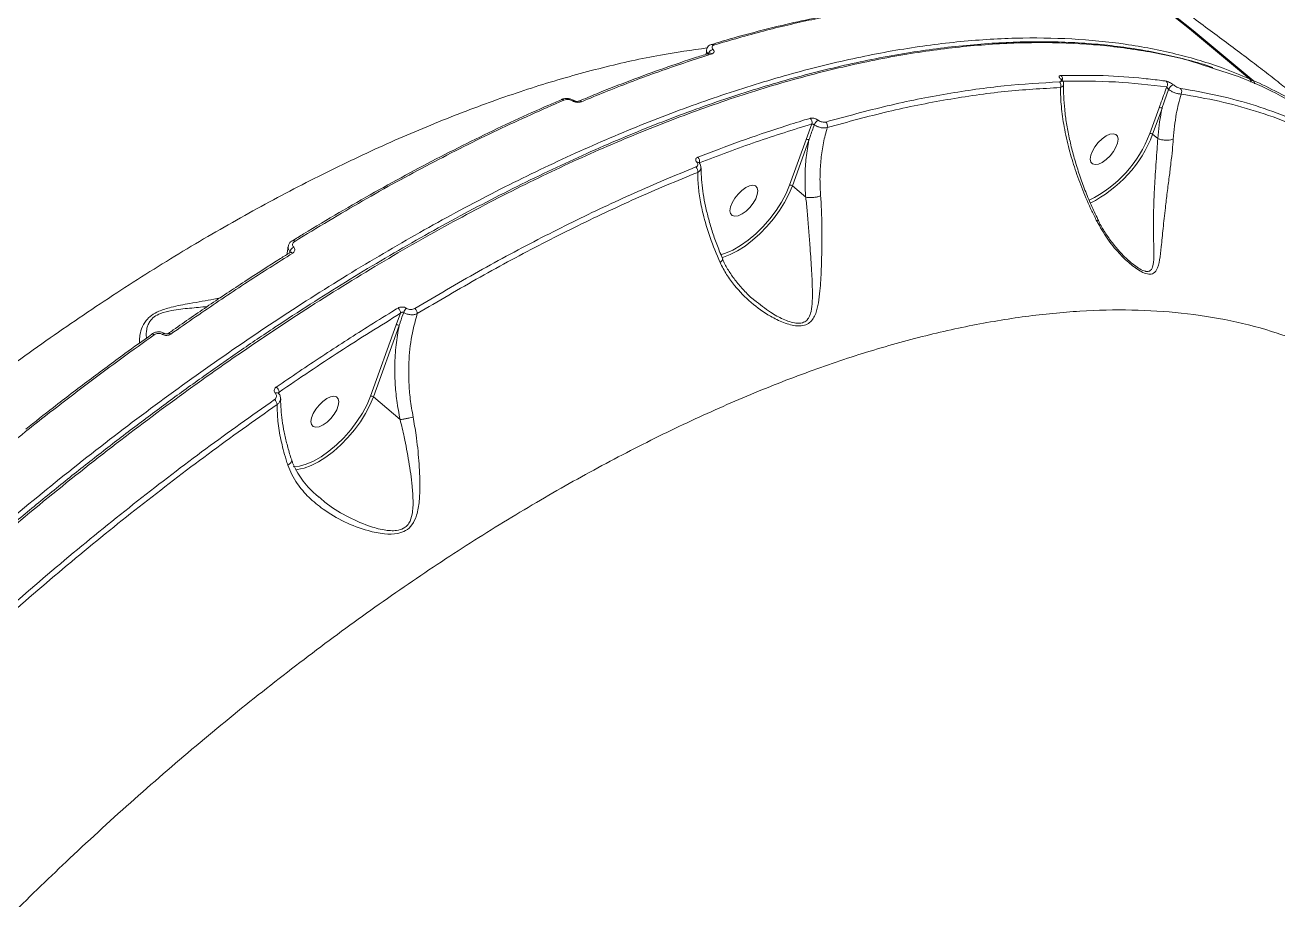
# Model space of a CAD drawing. Header units: millimetres. Extents: x -4335 to 4318, y -3792 to 3101.
# Drawn here: x 2035.4 to 2334.4, y 1114.6 to 1323.3 of the extents above; entities that cross this region are included whole.
import ezdxf

# ---------------------------------------------------------------- set-up
doc = ezdxf.new("R2010")
doc.units = ezdxf.units.MM
doc.layers.add('DIKOM_ЗОНА', color=80, linetype='Continuous')
doc.layers.add('DIKOM_ОБЪЕКТ', color=7, linetype='Continuous')

msp = doc.modelspace()

# ---------------------------------------------------------------- linework, layer by layer
at = {"layer": 'DIKOM_ЗОНА', "color": 3, "lineweight": 15}
msp.add_lwpolyline([(1629.814, 3100.338, -0.4205658), (4317.777, 469.92), (4317.777, -16.224, -0.4142136), (1317.777, -3016.224), (-2004.986, -3016.224, -0.4142136), (-3504.986, -1516.224), (-3504.986, 1600.338, -0.4142136), (-2004.986, 3100.338), (1629.814, 3100.338)], format="xyb", dxfattribs=at)
at = {"layer": 'DIKOM_ОБЪЕКТ', "color": 7, "linetype": 'Continuous', "lineweight": 15}
for p, q in [((2198.743, 1316.589), (2198.727, 1316.583)), ((2199.209, 1318.69), (2199.16, 1318.672)), ((2327.587, 1310.487), (2327.643, 1310.452)), ((2306.047, 1303.574), (2303.816, 1297.395)), ((2304.494, 1297.228), (2306.725, 1303.407)), ((2223.125, 1299.689), (2221.78, 1296.024)), ((2221.78, 1296.024), (2217.831, 1285.087)), ((2218.509, 1284.92), (2222.458, 1295.857)), ((2305.694, 1296.21), (2304.494, 1297.228)), ((2305.694, 1296.21), (2305.697, 1296.208)), ((2221.683, 1282.228), (2218.509, 1284.92)), ((2099.131, 1271.853), (2099.094, 1271.826)), ((2098.586, 1269.206), (2098.569, 1268.98)), ((2299.152, 1266.774), (2299.007, 1266.892)), ((2124.978, 1254.524), (2123.977, 1251.791)), ((2123.977, 1251.791), (2117.824, 1234.752)), ((2118.502, 1234.585), (2124.655, 1251.624)), ((2065.606, 1249.585), (2065.577, 1249.559)), ((2095.839, 1235.456), (2095.825, 1235.47)), ((2095.964, 1235.275), (2095.993, 1235.723)), ((2124.864, 1229.189), (2118.502, 1234.585))]:
    msp.add_line(p, q, dxfattribs=at)
at = {"layer": 'DIKOM_ОБЪЕКТ', "color": 7, "linetype": 'Continuous', "lineweight": 15, "flags": 128}
for points in [[(2097.099, 1454.179), (2109.8, 1448.531), (2126.494, 1440.755), (2143.033, 1432.648), (2159.411, 1424.211), (2175.623, 1415.448), (2191.665, 1406.361), (2207.532, 1396.953), (2223.218, 1387.227), (2238.72, 1377.185), (2254.031, 1366.831), (2269.149, 1356.167), (2284.068, 1345.198), (2298.783, 1333.926), (2313.291, 1322.354), (2327.587, 1310.487)], [(2328.475, 1310.095), (2314.18, 1321.962), (2299.672, 1333.533), (2284.957, 1344.805), (2270.038, 1355.775), (2254.92, 1366.438), (2239.608, 1376.792), (2224.107, 1386.834), (2208.421, 1396.561), (2192.554, 1405.969), (2176.512, 1415.056), (2160.3, 1423.819), (2143.922, 1432.255), (2127.383, 1440.363), (2110.689, 1448.138), (2101.754, 1452.135)], [(2163.358, 1305.534), (2163.329, 1305.52), (2163.308, 1305.508)], [(2296.105, 1296.751), (2295.705, 1297.206), (2295.078, 1297.375), (2294.278, 1297.245), (2293.367, 1296.826), (2292.42, 1296.153), (2291.514, 1295.279), (2290.721, 1294.276), (2290.108, 1293.225), (2289.721, 1292.211), (2289.595, 1291.316), (2289.737, 1290.613), (2290.138, 1290.159), (2290.764, 1289.989), (2291.565, 1290.12), (2292.476, 1290.538), (2293.423, 1291.212), (2294.329, 1292.085), (2295.121, 1293.088), (2295.735, 1294.139), (2296.121, 1295.153), (2296.248, 1296.048), (2296.105, 1296.751)], [(2217.831, 1285.087), (2216.989, 1283.098), (2215.906, 1281.067), (2214.608, 1279.044), (2213.126, 1277.076), (2211.495, 1275.212), (2209.756, 1273.496), (2207.948, 1271.968), (2206.116, 1270.666), (2204.304, 1269.621), (2202.556, 1268.857), (2201.358, 1268.492)], [(2201.693, 1267.848), (2202.025, 1267.941), (2203.693, 1268.557), (2205.438, 1269.443), (2207.223, 1270.58), (2209.009, 1271.944), (2210.757, 1273.504), (2212.431, 1275.228), (2213.993, 1277.078), (2215.41, 1279.014), (2216.653, 1280.995), (2217.693, 1282.978), (2218.509, 1284.92)], [(2210.121, 1284.443), (2209.72, 1284.898), (2209.094, 1285.067), (2208.293, 1284.937), (2207.382, 1284.518), (2206.435, 1283.845), (2205.529, 1282.971), (2204.737, 1281.968), (2204.123, 1280.917), (2203.737, 1279.903), (2203.61, 1279.008), (2203.753, 1278.305), (2204.153, 1277.85), (2204.78, 1277.681), (2205.58, 1277.811), (2206.491, 1278.23), (2207.438, 1278.903), (2208.344, 1279.777), (2209.137, 1280.78), (2209.75, 1281.831), (2210.137, 1282.845), (2210.263, 1283.74), (2210.121, 1284.443)], [(2099.246, 1268.887), (2099.114, 1268.984), (2098.984, 1269.051), (2098.863, 1269.085), (2098.753, 1269.086), (2098.66, 1269.054), (2098.644, 1269.044)], [(2066.171, 1249.405), (2066.045, 1249.499), (2065.924, 1249.568), (2065.812, 1249.608), (2065.713, 1249.619), (2065.631, 1249.599), (2065.606, 1249.585)], [(2068.15, 1249.486), (2068.251, 1249.573), (2068.35, 1249.643), (2068.445, 1249.691), (2068.532, 1249.718), (2068.609, 1249.722), (2068.675, 1249.704), (2068.693, 1249.694)], [(2070.163, 1249.566), (2070.033, 1249.664), (2069.907, 1249.733), (2069.792, 1249.772), (2069.691, 1249.779), (2069.608, 1249.754), (2069.589, 1249.741)], [(2117.824, 1234.752), (2116.979, 1232.756), (2115.891, 1230.717), (2114.586, 1228.687), (2113.096, 1226.713), (2111.457, 1224.844), (2109.709, 1223.125), (2107.894, 1221.596), (2106.055, 1220.296), (2104.238, 1219.256), (2102.486, 1218.5), (2100.841, 1218.047), (2099.366, 1217.908)], [(2101.128, 1217.383), (2101.954, 1217.587), (2103.625, 1218.195), (2105.374, 1219.076), (2107.164, 1220.209), (2108.957, 1221.572), (2110.713, 1223.134), (2112.394, 1224.861), (2113.964, 1226.715), (2115.389, 1228.658), (2116.638, 1230.646), (2117.683, 1232.636), (2118.502, 1234.585)], [(2110.114, 1234.109), (2109.713, 1234.563), (2109.087, 1234.732), (2108.286, 1234.602), (2107.375, 1234.184), (2106.429, 1233.51), (2105.522, 1232.637), (2104.73, 1231.634), (2104.116, 1230.583), (2103.73, 1229.568), (2103.603, 1228.674), (2103.746, 1227.97), (2104.147, 1227.516), (2104.773, 1227.347), (2105.574, 1227.477), (2106.485, 1227.896), (2107.431, 1228.569), (2108.338, 1229.442), (2109.13, 1230.445), (2109.744, 1231.496), (2110.13, 1232.51), (2110.257, 1233.405), (2110.114, 1234.109)], [(2099.88, 1217.22), (2100.399, 1217.265), (2101.128, 1217.383)]]:
    msp.add_lwpolyline(points, dxfattribs=at)
at = {"layer": 'DIKOM_ОБЪЕКТ', "color": 7, "linetype": 'Continuous', "lineweight": 15}
for centre, radius, start, end in [((2199.82, 1316.103), 1.398, 100.20168, 172.41887), ((2198.912, 1315.985), 0.627, 45.9965, 105.63328), ((2199.367, 1318.078), 0.632, 46.35128, 104.44726), ((2282.399, 1310.09), 0.401, 45.84113, 85.55714), ((2281.837, 1310.448), 1.131, 340.83305, 46.60301), ((2306.947, 1309.131), 1.094, 326.63222, 45.55552), ((2326.961, 1309.795), 0.933, 353.37241, 47.88559), ((2326.997, 1309.689), 1, 357.11321, 49.74349), ((2328.336, 1309.487), 0.624, 77.072, 127.81373), ((2327.86, 1309.407), 0.923, 352.98029, 48.14677), ((2281.451, 1308.899), 1.152, 333.41095, 46.11377), ((2310.27, 1307.123), 2.123, 114.25169, 157.76171), ((2310.35, 1307.408), 1.087, 328.50633, 45.49463), ((2163.542, 1304.968), 0.595, 44.35318, 108.03375), ((2166.256, 1304.972), 0.315, 69.84241, 133.13358), ((2167.761, 1304.6), 0.587, 43.96542, 110.97696), ((2221.914, 1300.104), 1.28, 341.12217, 47.7793), ((2306.221, 1302.82), 0.774, 49.32776, 102.97929), ((2225.88, 1298.674), 2.308, 123.04757, 158.97506), ((2225.606, 1299.211), 1.283, 342.96682, 47.51807), ((2221.954, 1295.271), 0.773, 49.29688, 102.98649), ((2276.272, 1307.911), 29.483, 296.31765, 339.10353), ((2275.963, 1308.186), 30.562, 296.38145, 338.98842), ((2303.989, 1296.642), 0.773, 49.298, 102.99006), ((2194.569, 1288.411), 1.371, 348.50996, 48.30306), ((2195.851, 1290.126), 0.491, 49.7006, 109.16008), ((2195.008, 1290.747), 1.351, 345.91401, 48.52757), ((2218.005, 1284.333), 0.774, 49.32776, 102.97929), ((2099.308, 1271.351), 0.532, 39.45946, 109.5007), ((2100.035, 1268.917), 1.478, 111.96914, 168.74337), ((2123.345, 1254.525), 1.633, 359.93346, 50.18362), ((2127.926, 1253.973), 2.322, 130.98552, 160.88481), ((2127.307, 1254.402), 1.656, 1.57617, 49.7412), ((2124.151, 1251.037), 0.774, 49.32816, 102.95521), ((2095.487, 1234.93), 0.638, 57.90288, 127.36372), ((2094.177, 1235.522), 1.827, 6.29317, 50.63443), ((2093.65, 1232.468), 1.899, 8.81481, 50.22056), ((2117.998, 1233.998), 0.774, 49.32776, 102.97929)]:
    msp.add_arc(centre, radius, start, end, dxfattribs=at)
for points, knots in [([(2289.094, 1343.46), (2290.675, 1342.285), (2293.838, 1339.935), (2298.693, 1336.357), (2303.443, 1332.87), (2308.024, 1329.513), (2312.614, 1326.148), (2317.151, 1322.81), (2321.573, 1319.536), (2325.82, 1316.36), (2329.815, 1313.326), (2333.547, 1310.44), (2335.739, 1308.685), (2336.833, 1307.809)], [0, 0, 0, 0, 0.1021849, 0.2043687, 0.2924905, 0.3808917, 0.4690133, 0.5574037, 0.6460759, 0.7344676, 0.8228823, 0.9115808, 1, 1, 1, 1]), ([(2199.182, 1318.622), (2200.034, 1318.888), (2203.479, 1319.96), (2209.418, 1321.583), (2216.992, 1323.487), (2224.453, 1325.121), (2231.797, 1326.496), (2238.64, 1327.576), (2242.969, 1328.074), (2244.941, 1328.3)], [0, 0, 0, 0, 0.0532445, 0.2152843, 0.3774443, 0.5396873, 0.701979, 0.8642678, 1, 1, 1, 1]), ([(2199.803, 1318.535), (2203.75, 1319.685), (2211.644, 1321.984), (2223.189, 1324.664), (2234.522, 1326.824), (2241.835, 1327.735), (2245.492, 1328.191)], [0, 0, 0, 0, 0.2490959, 0.4981941, 0.7490961, 1, 1, 1, 1]), ([(2327.587, 1310.487), (2325.524, 1311.34), (2319.925, 1313.653), (2310.142, 1316.553), (2298.075, 1318.897), (2285.294, 1320.153), (2271.872, 1320.336), (2257.867, 1319.438), (2243.32, 1317.452), (2228.243, 1314.361), (2212.672, 1310.191), (2196.659, 1304.964), (2180.281, 1298.708), (2163.612, 1291.45), (2146.702, 1283.202), (2129.576, 1273.959), (2112.264, 1263.757), (2094.824, 1252.634), (2077.336, 1240.645), (2059.882, 1227.844), (2042.729, 1214.43), (2025.907, 1200.447), (2009.43, 1185.959), (1993.134, 1170.837), (1977.089, 1155.15), (1961.364, 1138.962), (1945.813, 1122.106), (1930.483, 1104.575), (1915.411, 1086.391), (1900.831, 1067.831), (1886.809, 1048.983), (1873.414, 1029.933), (1860.69, 1010.74), (1848.675, 991.433), (1837.373, 972.046), (1826.815, 952.641), (1817.043, 933.306), (1808.123, 914.138), (1800.544, 896.398), (1796.273, 885.172), (1794.367, 880.162)], [0, 0, 0, 0, 0.0156522, 0.0424896, 0.0694114, 0.0963765, 0.1233415, 0.1502635, 0.1771008, 0.2039382, 0.23086, 0.2578251, 0.2847902, 0.311712, 0.3385494, 0.3653867, 0.3923087, 0.4192737, 0.4462387, 0.4731607, 0.499998, 0.5258462, 0.5517701, 0.5777323, 0.6036945, 0.6296183, 0.6554666, 0.6823039, 0.709226, 0.736191, 0.7631561, 0.7900781, 0.8169156, 0.8437529, 0.8706749, 0.89764, 0.9246051, 0.9515272, 0.9783645, 1, 1, 1, 1]), ([(1854.601, 998.538), (1855.41, 999.852), (1858.173, 1004.34), (1863.067, 1011.984), (1869.264, 1021.444), (1875.611, 1030.839), (1882.083, 1040.152), (1888.682, 1049.383), (1895.41, 1058.536), (1902.269, 1067.615), (1909.261, 1076.622), (1916.388, 1085.56), (1923.652, 1094.431), (1931.055, 1103.238), (1938.6, 1111.984), (1946.281, 1120.661), (1954.071, 1129.239), (1961.94, 1137.684), (1969.866, 1145.971), (1977.845, 1154.098), (1985.88, 1162.068), (1993.974, 1169.885), (2002.129, 1177.551), (2010.348, 1185.068), (2018.633, 1192.439), (2026.985, 1199.665), (2035.409, 1206.749), (2043.903, 1213.688), (2052.444, 1220.465), (2060.998, 1227.052), (2069.534, 1233.424), (2078.043, 1239.574), (2086.528, 1245.505), (2094.993, 1251.223), (2103.44, 1256.727), (2111.873, 1262.02), (2120.294, 1267.103), (2128.703, 1271.978), (2137.105, 1276.646), (2145.502, 1281.107), (2153.876, 1285.352), (2162.197, 1289.366), (2170.43, 1293.13), (2178.561, 1296.638), (2186.592, 1299.892), (2194.526, 1302.893), (2202.366, 1305.643), (2210.115, 1308.144), (2217.774, 1310.395), (2225.346, 1312.398), (2232.833, 1314.152), (2240.236, 1315.658), (2247.547, 1316.913), (2254.743, 1317.913), (2261.791, 1318.652), (2268.677, 1319.129), (2275.396, 1319.343), (2281.951, 1319.295), (2288.346, 1318.987), (2294.582, 1318.419), (2300.661, 1317.589), (2306.587, 1316.504), (2312.343, 1315.135), (2316.423, 1314.023), (2318.53, 1313.292), (2318.829, 1313.189)], [0, 0, 0, 0, 0.0067874, 0.0231853, 0.0395878, 0.0559099, 0.0721566, 0.0883465, 0.104498, 0.1206297, 0.1367599, 0.1529034, 0.1690764, 0.1852971, 0.2015838, 0.217955, 0.2343627, 0.2507111, 0.2669786, 0.2831838, 0.2993453, 0.3154814, 0.3316108, 0.3477501, 0.3639133, 0.3801188, 0.3963849, 0.4127303, 0.429142, 0.4455272, 0.4618204, 0.4780459, 0.4942225, 0.5103683, 0.5265022, 0.5426423, 0.5588008, 0.5749965, 0.5912475, 0.6075723, 0.6239799, 0.6403859, 0.6567106, 0.6729624, 0.6891596, 0.7053207, 0.721464, 0.737608, 0.7537666, 0.7699562, 0.7861952, 0.8025014, 0.8188929, 0.8353045, 0.8516589, 0.8679327, 0.8841438, 0.9003097, 0.9164487, 0.9325781, 0.9487151, 0.9648721, 0.9810669, 0.9973171, 1, 1, 1, 1]), ([(1854.895, 998.07), (1857.24, 1001.817), (1863.557, 1011.91), (1874.411, 1028.273), (1887.576, 1047.061), (1901.476, 1065.806), (1916.081, 1084.44), (1931.36, 1102.893), (1946.975, 1120.761), (1962.865, 1137.995), (1978.964, 1154.562), (1995.534, 1170.733), (2012.537, 1186.432), (2029.922, 1201.593), (2047.308, 1215.882), (2064.634, 1229.27), (2081.844, 1241.749), (2099.218, 1253.523), (2116.701, 1264.518), (2134.234, 1274.677), (2151.43, 1283.776), (2168.24, 1291.81), (2184.62, 1298.794), (2200.839, 1304.843), (2216.831, 1309.894), (2232.534, 1313.906), (2247.602, 1316.789), (2262, 1318.563), (2275.702, 1319.261), (2288.946, 1318.916), (2301.611, 1317.406), (2311.699, 1315.418), (2317.223, 1313.527), (2319.001, 1312.919)], [0, 0, 0, 0, 0.0193581, 0.0521519, 0.084971, 0.1177649, 0.1515112, 0.1852852, 0.2190315, 0.2518255, 0.2846445, 0.3174383, 0.3511847, 0.3849586, 0.4187049, 0.4514988, 0.4843178, 0.5171117, 0.5508581, 0.584632, 0.6183783, 0.6511722, 0.6839912, 0.7167851, 0.7505314, 0.7843053, 0.8180516, 0.8508455, 0.8836645, 0.9164583, 0.9502047, 0.9839784, 1, 1, 1, 1]), ([(2198.162, 1317.842), (2194.468, 1317.323), (2186.341, 1316.182), (2173.232, 1313.252), (2158.996, 1309.285), (2144.364, 1304.312), (2129.385, 1298.398), (2114.105, 1291.559), (2098.594, 1283.832), (2082.926, 1275.25), (2067.143, 1265.833), (2051.27, 1255.577), (2035.335, 1244.517), (2019.39, 1232.697), (2003.509, 1220.174), (1987.766, 1207.004), (1972.201, 1193.218), (1956.847, 1178.824), (1941.722, 1163.859), (1926.879, 1148.381), (1912.386, 1132.465), (1898.31, 1116.184), (1884.686, 1099.572), (1871.548, 1082.65), (1858.907, 1065.453), (1846.808, 1048.05), (1835.305, 1030.522), (1824.448, 1012.951), (1815.046, 996.696), (1806.91, 981.787), (1802.326, 972.761), (1800.034, 968.248)], [0, 0, 0, 0, 0.0293171, 0.0645005, 0.0995731, 0.1346469, 0.1698313, 0.2050718, 0.2403125, 0.2754969, 0.3105708, 0.3456694, 0.3808783, 0.4161435, 0.4514087, 0.4866179, 0.5217168, 0.5568722, 0.5921379, 0.6274598, 0.6627821, 0.6980482, 0.7332041, 0.7684464, 0.8037989, 0.8392076, 0.8746168, 0.9099699, 0.9452127, 0.9726063, 1, 1, 1, 1]), ([(2167.562, 1305.125), (2168.991, 1305.729), (2173.125, 1307.475), (2179.879, 1310.099), (2187.805, 1312.989), (2194.09, 1315.139), (2197.699, 1316.242), (2198.738, 1316.559)], [0, 0, 0, 0, 0.134659, 0.3896232, 0.6439666, 0.8975835, 1, 1, 1, 1]), ([(2168.184, 1305.008), (2168.651, 1305.203), (2170.989, 1306.18), (2177.421, 1308.782), (2187.405, 1312.561), (2195.364, 1315.143), (2199.347, 1316.436)], [0, 0, 0, 0, 0.0441437, 0.2207213, 0.6100151, 1, 1, 1, 1]), ([(2197.889, 1316.297), (2197.945, 1316.607), (2198.005, 1316.936), (2198.021, 1317.314), (2198.022, 1317.337)], [0, 0, 0, 0, 0.9407375, 1, 1, 1, 1]), ([(2198.027, 1317.328), (2198.032, 1317.158), (2198.044, 1316.809), (2198.302, 1316.464), (2198.434, 1316.287)], [0, 0, 0, 0, 0.488338, 1, 1, 1, 1]), ([(2198.033, 1317.325), (2198.062, 1317.503), (2198.123, 1317.878), (2198.495, 1318.326), (2198.875, 1318.594), (2199.14, 1318.652), (2199.217, 1318.668)], [0, 0, 0, 0, 0.2750704, 0.5786189, 0.8779867, 1, 1, 1, 1]), ([(2198.742, 1316.589), (2198.751, 1316.592), (2198.761, 1316.596), (2198.755, 1316.593), (2198.755, 1316.592)], [0, 0, 0, 0, 0.8951121, 1, 1, 1, 1]), ([(2199.572, 1317.479), (2199.495, 1317.579), (2199.34, 1317.778), (2199.299, 1318.069), (2199.405, 1318.323), (2199.608, 1318.469), (2199.766, 1318.523), (2199.803, 1318.535)], [0, 0, 0, 0, 0.2210739, 0.4418526, 0.6744453, 0.925107, 1, 1, 1, 1]), ([(2199.347, 1316.436), (2199.382, 1316.448), (2199.537, 1316.502), (2199.737, 1316.646), (2199.843, 1316.895), (2199.802, 1317.183), (2199.649, 1317.38), (2199.572, 1317.479)], [0, 0, 0, 0, 0.0733221, 0.3225538, 0.5550662, 0.777373, 1, 1, 1, 1]), ([(2319.001, 1312.919), (2321.007, 1312.302), (2326.244, 1310.693), (2334.016, 1307.112), (2342.397, 1302.349), (2348.595, 1298.131), (2351.785, 1295.265), (2352.615, 1294.52)], [0, 0, 0, 0, 0.1562131, 0.4077646, 0.6596097, 0.9114538, 1, 1, 1, 1]), ([(2282.614, 1311.27), (2282.542, 1311.264), (2282.362, 1311.25), (2282.191, 1311.148), (2282.137, 1310.971), (2282.204, 1310.751), (2282.355, 1310.577), (2282.43, 1310.49)], [0, 0, 0, 0, 0.1655657, 0.4120872, 0.6200965, 0.809737, 1, 1, 1, 1]), ([(2282.43, 1310.49), (2282.504, 1310.405), (2282.651, 1310.236), (2282.716, 1310.021), (2282.662, 1309.85), (2282.495, 1309.752), (2282.32, 1309.736), (2282.249, 1309.729)], [0, 0, 0, 0, 0.1920883, 0.3835884, 0.5902162, 0.8340419, 1, 1, 1, 1]), ([(2307.713, 1309.912), (2307.361, 1309.96), (2305.602, 1310.204), (2300.675, 1310.773), (2292.756, 1311.347), (2285.997, 1311.296), (2282.614, 1311.27)], [0, 0, 0, 0, 0.0441439, 0.2207234, 0.610017, 1, 1, 1, 1]), ([(2282.632, 1310.43), (2282.632, 1310.431), (2282.627, 1310.44), (2282.641, 1310.416), (2282.673, 1310.385), (2282.683, 1310.375)], [0, 0, 0, 0, 0.1171332, 0.744294, 1, 1, 1, 1]), ([(2282.677, 1310.378), (2282.681, 1310.374), (2282.872, 1310.204), (2283.082, 1309.866), (2283.257, 1309.433), (2283.222, 1309.22), (2283.216, 1309.184)], [0, 0, 0, 0, 0.0113137, 0.5347623, 0.9215667, 1, 1, 1, 1]), ([(2282.822, 1309.885), (2287.138, 1309.909), (2295.783, 1309.957), (2303.831, 1309.006), (2307.861, 1308.529)], [0, 0, 0, 0, 0.4992731, 1, 1, 1, 1]), ([(2309.398, 1309.058), (2309.269, 1309.153), (2308.992, 1309.357), (2308.52, 1309.627), (2308.057, 1309.836), (2307.828, 1309.886), (2307.713, 1309.912)], [0, 0, 0, 0, 0.2213922, 0.4744118, 0.73731, 1, 1, 1, 1]), ([(2351.854, 1295.187), (2351.276, 1295.724), (2348.409, 1298.385), (2342.62, 1302.436), (2335.382, 1306.85), (2330.474, 1309.156), (2328.475, 1310.095)], [0, 0, 0, 0, 0.0858215, 0.425571, 0.7660893, 1, 1, 1, 1]), ([(2282.249, 1309.729), (2277.898, 1309.482), (2269.194, 1308.987), (2255.448, 1307.013), (2241.255, 1304.206), (2231.4, 1301.508), (2226.473, 1300.158)], [0, 0, 0, 0, 0.2485947, 0.4971899, 0.7485953, 1, 1, 1, 1]), ([(2226.834, 1298.836), (2231.695, 1300.168), (2241.417, 1302.832), (2255.532, 1305.638), (2269.307, 1307.631), (2278.09, 1308.133), (2282.481, 1308.383)], [0, 0, 0, 0, 0.2485946, 0.4971898, 0.7485949, 1, 1, 1, 1]), ([(2282.481, 1308.383), (2282.599, 1308.428), (2282.893, 1308.541), (2283.176, 1308.808), (2283.208, 1309.067), (2283.221, 1309.179)], [0, 0, 0, 0, 0.275911, 0.6881376, 1, 1, 1, 1]), ([(2282.481, 1308.383), (2282.522, 1306.895), (2282.605, 1303.919), (2283.321, 1298.958), (2284.44, 1293.922), (2285.951, 1288.856), (2287.753, 1283.936), (2289.547, 1279.779), (2290.784, 1277.288), (2291.192, 1276.467)], [0, 0, 0, 0, 0.1619196, 0.323836, 0.4936312, 0.6385912, 0.7839148, 0.9287384, 1, 1, 1, 1]), ([(2283.232, 1309.178), (2283.229, 1308.218), (2283.222, 1306.278), (2283.466, 1303.145), (2283.9, 1299.857), (2284.541, 1296.442), (2285.382, 1292.927), (2286.416, 1289.346), (2287.629, 1285.748), (2289.016, 1282.186), (2290.281, 1279.241), (2291.147, 1277.496), (2291.438, 1276.911)], [0, 0, 0, 0, 0.1053667, 0.2130716, 0.3207318, 0.4282307, 0.5354546, 0.6422487, 0.747702, 0.8502786, 0.9497907, 1, 1, 1, 1]), ([(2307.861, 1308.529), (2307.359, 1307.167), (2306.751, 1305.514), (2306.152, 1303.864), (2306.047, 1303.574)], [0, 0, 0, 0, 0.8242781, 1, 1, 1, 1]), ([(2306.725, 1303.407), (2306.824, 1303.701), (2307.336, 1305.214), (2307.873, 1306.716), (2308.305, 1307.926)], [0, 0, 0, 0, 0.1941111, 1, 1, 1, 1]), ([(2307.861, 1308.529), (2307.885, 1308.484), (2307.932, 1308.395), (2308.045, 1308.23), (2308.165, 1308.077), (2308.257, 1307.976), (2308.297, 1307.935), (2308.305, 1307.926)], [0, 0, 0, 0, 0.2946445, 0.5739158, 0.8145067, 0.9603668, 1, 1, 1, 1]), ([(2308.305, 1307.926), (2308.525, 1307.779), (2308.997, 1307.465), (2309.825, 1307.093), (2310.653, 1306.848), (2311.07, 1306.842), (2311.277, 1306.84)], [0, 0, 0, 0, 0.2241449, 0.480728, 0.7415325, 1, 1, 1, 1]), ([(2311.112, 1308.183), (2310.996, 1308.21), (2310.763, 1308.264), (2310.291, 1308.48), (2309.81, 1308.755), (2309.528, 1308.962), (2309.398, 1309.058)], [0, 0, 0, 0, 0.2632542, 0.5266597, 0.7813316, 1, 1, 1, 1]), ([(2309.421, 1296.103), (2309.605, 1298.137), (2309.945, 1301.886), (2310.859, 1305.285), (2311.277, 1306.84)], [0, 0, 0, 0, 0.5425495, 1, 1, 1, 1]), ([(2345.079, 1297.533), (2342.506, 1298.764), (2337.36, 1301.226), (2329.053, 1304.154), (2320.358, 1306.564), (2314.194, 1307.644), (2311.112, 1308.183)], [0, 0, 0, 0, 0.2490979, 0.4981933, 0.7490968, 1, 1, 1, 1]), ([(2311.277, 1306.84), (2314.33, 1306.305), (2320.436, 1305.237), (2329.095, 1302.845), (2337.407, 1299.923), (2342.579, 1297.449), (2345.165, 1296.213)], [0, 0, 0, 0, 0.2490977, 0.4981939, 0.7490984, 1, 1, 1, 1]), ([(2099.12, 1271.785), (2100.033, 1272.354), (2103.781, 1274.691), (2110.34, 1278.576), (2118.791, 1283.434), (2127.21, 1288.055), (2135.588, 1292.453), (2143.92, 1296.625), (2152.191, 1300.545), (2158.664, 1303.491), (2162.354, 1305.045), (2163.334, 1305.457)], [0, 0, 0, 0, 0.0418812, 0.1718185, 0.301877, 0.4320287, 0.5622455, 0.692495, 0.8227452, 0.9529606, 1, 1, 1, 1]), ([(2099.719, 1271.69), (2105.133, 1274.962), (2115.96, 1281.507), (2132.104, 1290.308), (2148.155, 1298.403), (2158.697, 1303.057), (2163.967, 1305.384)], [0, 0, 0, 0, 0.2485949, 0.4971894, 0.7485951, 1, 1, 1, 1]), ([(2163.363, 1305.522), (2163.42, 1305.55), (2163.731, 1305.701), (2164.374, 1305.798), (2165.238, 1305.739), (2165.936, 1305.544), (2166.257, 1305.31), (2166.363, 1305.233)], [0, 0, 0, 0, 0.0656665, 0.3606093, 0.6236899, 0.8753019, 1, 1, 1, 1]), ([(2163.967, 1305.384), (2164.165, 1305.447), (2164.513, 1305.558), (2165.104, 1305.541), (2165.623, 1305.429), (2165.9, 1305.278), (2166.04, 1305.202)], [0, 0, 0, 0, 0.3292034, 0.579733, 0.788595, 1, 1, 1, 1]), ([(2166.04, 1305.202), (2166.187, 1305.122), (2166.479, 1304.964), (2167.027, 1304.849), (2167.599, 1304.84), (2167.982, 1304.926), (2168.163, 1304.999), (2168.184, 1305.008)], [0, 0, 0, 0, 0.2148002, 0.4259196, 0.6817331, 0.9641617, 1, 1, 1, 1]), ([(2166.363, 1305.269), (2166.39, 1305.253), (2166.445, 1305.219), (2166.574, 1305.164), (2166.747, 1305.113), (2166.977, 1305.077), (2167.242, 1305.075), (2167.466, 1305.115), (2167.533, 1305.146), (2167.557, 1305.158)], [0, 0, 0, 0, 0.0763834, 0.1584907, 0.2742773, 0.4207905, 0.6177113, 0.8660551, 1, 1, 1, 1]), ([(2222.774, 1301.052), (2222.328, 1300.918), (2220.099, 1300.252), (2214.561, 1298.516), (2206.081, 1295.652), (2199.297, 1293.057), (2195.903, 1291.759)], [0, 0, 0, 0, 0.0507704, 0.2538554, 0.6266992, 1, 1, 1, 1]), ([(2224.621, 1300.609), (2224.595, 1300.627), (2224.438, 1300.735), (2224.105, 1300.909), (2223.622, 1301.063), (2223.147, 1301.124), (2222.898, 1301.076), (2222.774, 1301.052)], [0, 0, 0, 0, 0.0479127, 0.2856134, 0.5236139, 0.7617602, 1, 1, 1, 1]), ([(2306.725, 1303.407), (2306.665, 1303.126), (2306.175, 1300.811), (2305.919, 1298.362), (2305.694, 1296.21)], [0, 0, 0, 0, 0.1214212, 1, 1, 1, 1]), ([(2196.318, 1290.419), (2200.847, 1292.143), (2209.913, 1295.595), (2218.718, 1298.324), (2223.125, 1299.689)], [0, 0, 0, 0, 0.499449, 1, 1, 1, 1]), ([(2222.458, 1295.857), (2222.548, 1296.123), (2222.958, 1297.344), (2223.389, 1298.555), (2223.725, 1299.502)], [0, 0, 0, 0, 0.2185609, 1, 1, 1, 1]), ([(2223.125, 1299.689), (2223.165, 1299.694), (2223.245, 1299.702), (2223.399, 1299.67), (2223.556, 1299.61), (2223.665, 1299.546), (2223.716, 1299.508), (2223.725, 1299.502)], [0, 0, 0, 0, 0.2384978, 0.4769521, 0.7149177, 0.9522418, 1, 1, 1, 1]), ([(2223.725, 1299.502), (2223.77, 1299.472), (2224.035, 1299.298), (2224.596, 1299.021), (2225.411, 1298.785), (2226.209, 1298.703), (2226.625, 1298.791), (2226.834, 1298.836)], [0, 0, 0, 0, 0.0485336, 0.2867376, 0.5247034, 0.7622834, 1, 1, 1, 1]), ([(2226.473, 1300.158), (2226.349, 1300.135), (2226.101, 1300.089), (2225.625, 1300.151), (2225.14, 1300.306), (2224.806, 1300.481), (2224.648, 1300.59), (2224.621, 1300.609)], [0, 0, 0, 0, 0.2377912, 0.4755271, 0.7134706, 0.9514803, 1, 1, 1, 1]), ([(2225.255, 1282.517), (2225.232, 1282.844), (2225.11, 1284.514), (2225.053, 1287.511), (2225.298, 1291.43), (2225.856, 1295.253), (2226.507, 1297.637), (2226.834, 1298.836)], [0, 0, 0, 0, 0.0563874, 0.28829, 0.5227684, 0.7600051, 1, 1, 1, 1]), ([(2222.458, 1295.857), (2222.213, 1294.47), (2221.738, 1291.78), (2221.486, 1287.541), (2221.532, 1284.361), (2221.658, 1282.572), (2221.683, 1282.228)], [0, 0, 0, 0, 0.3208334, 0.6223571, 0.9272294, 1, 1, 1, 1]), ([(2291.192, 1276.467), (2291.961, 1275.106), (2293.499, 1272.384), (2296.226, 1269.045), (2298.589, 1266.731), (2300.394, 1265.311), (2301.848, 1264.387), (2303.306, 1263.795), (2304.639, 1263.861), (2305.619, 1264.97), (2306.199, 1267.189), (2306.559, 1270.539), (2306.98, 1274.661), (2307.446, 1279.097), (2307.966, 1283.307), (2308.426, 1286.891), (2308.859, 1290.313), (2309.21, 1293.361), (2309.354, 1295.233), (2309.421, 1296.103)], [0, 0, 0, 0, 0.0760758, 0.1521373, 0.2132064, 0.2445034, 0.2757146, 0.3130141, 0.3506356, 0.4012613, 0.4758029, 0.5507653, 0.6417674, 0.7326395, 0.7938298, 0.854938, 0.9055424, 0.9561027, 1, 1, 1, 1]), ([(2305.697, 1296.208), (2305.697, 1296.207), (2305.697, 1295.385), (2305.536, 1293.584), (2305.351, 1290.676), (2305.101, 1287.38), (2304.891, 1283.915), (2304.711, 1279.808), (2304.672, 1275.444), (2304.72, 1271.355), (2304.825, 1267.985), (2304.657, 1265.99), (2304.225, 1264.973), (2303.777, 1264.537), (2303.228, 1264.458), (2302.442, 1264.603), (2301.484, 1265.031), (2300.228, 1265.868), (2299.476, 1266.501), (2299.152, 1266.774)], [0, 0, 0, 0, 0.0000161, 0.0554732, 0.1207924, 0.1861799, 0.266691, 0.3473032, 0.4677193, 0.5882812, 0.6852373, 0.7815652, 0.8125403, 0.843401, 0.880435, 0.8876545, 0.9318863, 0.9706591, 1, 1, 1, 1]), ([(2309.421, 1296.103), (2309.394, 1296.091), (2309.222, 1296.014), (2308.796, 1295.893), (2308.054, 1295.811), (2307.207, 1295.837), (2306.368, 1295.967), (2305.921, 1296.127), (2305.697, 1296.208)], [0, 0, 0, 0, 0.0319485, 0.2048289, 0.4036377, 0.6024061, 0.8012073, 1, 1, 1, 1]), ([(2195.481, 1289.435), (2192.991, 1288.422), (2185.71, 1285.46), (2173.457, 1279.964), (2158.635, 1272.668), (2143.605, 1264.64), (2133.453, 1258.658), (2128.377, 1255.666)], [0, 0, 0, 0, 0.1144548, 0.3347653, 0.5550759, 0.7775378, 1, 1, 1, 1]), ([(2195.903, 1291.759), (2195.864, 1291.742), (2195.707, 1291.674), (2195.507, 1291.502), (2195.403, 1291.22), (2195.45, 1290.902), (2195.61, 1290.694), (2195.69, 1290.59)], [0, 0, 0, 0, 0.0795814, 0.3195068, 0.5497801, 0.7748741, 1, 1, 1, 1]), ([(2195.69, 1290.59), (2195.769, 1290.487), (2195.927, 1290.281), (2195.974, 1289.967), (2195.87, 1289.689), (2195.673, 1289.519), (2195.519, 1289.452), (2195.481, 1289.435)], [0, 0, 0, 0, 0.2263556, 0.4527567, 0.6823706, 0.9207723, 1, 1, 1, 1]), ([(2195.913, 1288.138), (2195.977, 1288.173), (2196.235, 1288.315), (2196.542, 1288.648), (2196.723, 1288.992), (2196.69, 1289.179), (2196.689, 1289.186)], [0, 0, 0, 0, 0.1413841, 0.5684907, 0.9835394, 1, 1, 1, 1]), ([(2196.147, 1290.527), (2196.146, 1290.527), (2196.143, 1290.528), (2196.167, 1290.503), (2196.174, 1290.497)], [0, 0, 0, 0, 0.7377407, 1, 1, 1, 1]), ([(2196.162, 1290.495), (2196.189, 1290.469), (2196.395, 1290.273), (2196.635, 1289.851), (2196.668, 1289.425), (2196.683, 1289.236)], [0, 0, 0, 0, 0.0783153, 0.5900364, 1, 1, 1, 1]), ([(2196.24, 1290.418), (2196.253, 1290.421), (2196.273, 1290.426), (2196.305, 1290.421), (2196.318, 1290.419)], [0, 0, 0, 0, 0.5987783, 1, 1, 1, 1]), ([(2196.759, 1289.191), (2196.751, 1288.914), (2196.722, 1287.838), (2196.867, 1285.769), (2197.201, 1283.001), (2197.75, 1280.063), (2198.495, 1277.001), (2199.441, 1273.845), (2200.552, 1270.664), (2201.441, 1268.529), (2201.878, 1267.48)], [0, 0, 0, 0, 0.0464064, 0.1804342, 0.3161054, 0.4531175, 0.5910061, 0.7292138, 0.8669824, 1, 1, 1, 1]), ([(2128.962, 1254.448), (2133.978, 1257.404), (2144.009, 1263.317), (2158.958, 1271.311), (2173.797, 1278.625), (2186.117, 1284.153), (2193.429, 1287.128), (2195.913, 1288.138)], [0, 0, 0, 0, 0.2203097, 0.440622, 0.6630831, 0.8855461, 1, 1, 1, 1]), ([(2195.913, 1288.138), (2195.928, 1287.326), (2195.965, 1285.406), (2196.363, 1282.113), (2197.243, 1277.777), (2198.741, 1272.6), (2200.407, 1268.633), (2201.251, 1266.625)], [0, 0, 0, 0, 0.130167, 0.3081372, 0.4882725, 0.7408501, 1, 1, 1, 1]), ([(2201.251, 1266.625), (2201.743, 1265.664), (2202.727, 1263.742), (2205.132, 1260.475), (2208.555, 1256.973), (2212.622, 1254.085), (2215.881, 1252.463), (2218.053, 1251.745), (2219.776, 1251.438), (2221.398, 1251.557), (2222.672, 1252.228), (2223.522, 1253.243), (2224.248, 1254.806), (2224.774, 1256.996), (2225.173, 1260.486), (2225.437, 1265.008), (2225.533, 1270.093), (2225.549, 1274.774), (2225.483, 1278.774), (2225.328, 1281.318), (2225.255, 1282.517)], [0, 0, 0, 0, 0.0519302, 0.1038905, 0.1951542, 0.2864043, 0.343701, 0.3731329, 0.4024711, 0.4366823, 0.4671109, 0.4969766, 0.5269693, 0.580892, 0.6349547, 0.7265891, 0.8181317, 0.8810554, 0.9438904, 1, 1, 1, 1]), ([(2221.688, 1282.225), (2221.688, 1282.224), (2221.831, 1281.077), (2222.071, 1278.59), (2222.397, 1274.737), (2222.722, 1270.199), (2223.076, 1265.262), (2223.283, 1260.855), (2223.311, 1257.434), (2223.083, 1255.188), (2222.589, 1253.669), (2221.902, 1252.739), (2220.902, 1252.163), (2219.418, 1252.121), (2217.829, 1252.502), (2215.775, 1253.314), (2212.857, 1254.899), (2210.704, 1256.65), (2209.45, 1257.67)], [0, 0, 0, 0, 0.0000397, 0.0716122, 0.1529683, 0.2344342, 0.3533018, 0.472263, 0.5407923, 0.6091184, 0.6543364, 0.6809725, 0.7159663, 0.7555433, 0.7910915, 0.8268063, 0.8990832, 1, 1, 1, 1]), ([(2221.683, 1282.228), (2221.684, 1282.227), (2221.685, 1282.225), (2221.687, 1282.225), (2221.688, 1282.225)], [0, 0, 0, 0, 0.6697332, 1, 1, 1, 1]), ([(2225.255, 1282.517), (2225.224, 1282.506), (2225.085, 1282.458), (2224.709, 1282.352), (2224.045, 1282.227), (2223.198, 1282.148), (2222.359, 1282.14), (2221.912, 1282.196), (2221.688, 1282.225)], [0, 0, 0, 0, 0.0350363, 0.1552431, 0.3664182, 0.5776188, 0.7888007, 1, 1, 1, 1]), ([(2291.192, 1276.467), (2291.211, 1276.487), (2291.344, 1276.621), (2291.472, 1276.794), (2291.414, 1276.867), (2291.395, 1276.89)], [0, 0, 0, 0, 0.1038751, 0.7183259, 1, 1, 1, 1]), ([(2291.429, 1276.893), (2291.56, 1276.606), (2292.112, 1275.402), (2293.343, 1273.417), (2295.1, 1270.954), (2296.863, 1268.938), (2298.2, 1267.58), (2298.85, 1267.043), (2299.017, 1266.905)], [0, 0, 0, 0, 0.0724391, 0.3038958, 0.540823, 0.7816677, 0.9439883, 1, 1, 1, 1]), ([(2098.177, 1270.407), (2098.233, 1270.645), (2098.343, 1271.115), (2098.73, 1271.603), (2099.046, 1271.773), (2099.147, 1271.827)], [0, 0, 0, 0, 0.4122366, 0.8137777, 1, 1, 1, 1]), ([(2099.483, 1270.288), (2099.403, 1270.4), (2099.242, 1270.625), (2099.208, 1271.004), (2099.337, 1271.359), (2099.548, 1271.579), (2099.695, 1271.674), (2099.719, 1271.69)], [0, 0, 0, 0, 0.2376655, 0.4754721, 0.7137263, 0.9520011, 1, 1, 1, 1]), ([(2069.594, 1249.736), (2069.971, 1250.005), (2073.194, 1252.307), (2079.271, 1256.458), (2087.811, 1262.149), (2094.276, 1266.334), (2097.882, 1268.557), (2098.652, 1269.032)], [0, 0, 0, 0, 0.0388803, 0.3323293, 0.62641, 0.9202446, 1, 1, 1, 1]), ([(2070.163, 1249.566), (2070.656, 1249.913), (2073.12, 1251.646), (2079.204, 1255.854), (2088.415, 1262.036), (2095.634, 1266.602), (2099.246, 1268.887)], [0, 0, 0, 0, 0.0507711, 0.2538546, 0.6266988, 1, 1, 1, 1]), ([(2097.831, 1268.524), (2097.907, 1268.835), (2098.051, 1269.422), (2098.106, 1270.12), (2098.132, 1270.448)], [0, 0, 0, 0, 0.5303265, 1, 1, 1, 1]), ([(2098.178, 1270.406), (2098.179, 1270.199), (2098.179, 1269.779), (2098.449, 1269.399), (2098.586, 1269.206)], [0, 0, 0, 0, 0.4931798, 1, 1, 1, 1]), ([(2098.586, 1269.206), (2098.616, 1269.17), (2098.656, 1269.122), (2098.659, 1269.07), (2098.66, 1269.057)], [0, 0, 0, 0, 0.7395489, 1, 1, 1, 1]), ([(2098.647, 1269.049), (2098.662, 1269.058), (2098.697, 1269.08), (2098.693, 1269.079), (2098.692, 1269.078)], [0, 0, 0, 0, 0.4328327, 1, 1, 1, 1]), ([(2099.246, 1268.887), (2099.271, 1268.903), (2099.417, 1268.999), (2099.628, 1269.22), (2099.755, 1269.574), (2099.722, 1269.952), (2099.562, 1270.176), (2099.483, 1270.288)], [0, 0, 0, 0, 0.0489315, 0.287112, 0.5249693, 0.762526, 1, 1, 1, 1]), ([(2201.251, 1266.625), (2201.269, 1266.639), (2201.452, 1266.783), (2201.719, 1267.05), (2201.884, 1267.325), (2201.822, 1267.422), (2201.804, 1267.45)], [0, 0, 0, 0, 0.0433782, 0.4355417, 0.8422392, 1, 1, 1, 1]), ([(2201.849, 1267.482), (2201.936, 1267.268), (2202.354, 1266.234), (2203.398, 1264.468), (2204.983, 1262.168), (2206.918, 1259.963), (2208.423, 1258.433), (2209.329, 1257.72), (2209.43, 1257.64)], [0, 0, 0, 0, 0.0553339, 0.2668205, 0.4900786, 0.7246564, 0.9692267, 1, 1, 1, 1]), ([(2081.966, 1258.229), (2081.451, 1258.115), (2079.185, 1257.612), (2075.916, 1257.12), (2072.46, 1256.484), (2069.95, 1255.939), (2067.504, 1255.183), (2065.472, 1254.055), (2063.963, 1252.601), (2063.06, 1250.783), (2062.674, 1248.93), (2062.69, 1247.901), (2062.697, 1247.433)], [0, 0, 0, 0, 0.0589305, 0.2593371, 0.3353179, 0.4121998, 0.5138248, 0.5862034, 0.6583585, 0.7735544, 0.8971282, 1, 1, 1, 1]), ([(2064.349, 1248.619), (2064.34, 1248.666), (2064.221, 1249.287), (2064.296, 1250.335), (2064.622, 1251.649), (2065.123, 1252.66), (2066.08, 1253.7), (2067.92, 1254.67), (2070.186, 1255.204), (2072.517, 1255.535), (2075.387, 1255.814), (2077.439, 1255.999), (2078.82, 1256.123)], [0, 0, 0, 0, 0.0133471, 0.1739939, 0.2450055, 0.3157702, 0.4004747, 0.484691, 0.607351, 0.7040527, 0.8009495, 1, 1, 1, 1]), ([(2126.403, 1255.726), (2126.386, 1255.736), (2126.237, 1255.832), (2125.899, 1255.975), (2125.368, 1256.049), (2124.828, 1255.993), (2124.536, 1255.851), (2124.391, 1255.78)], [0, 0, 0, 0, 0.0299419, 0.2617833, 0.5039382, 0.7519928, 1, 1, 1, 1]), ([(1945.588, 1009.558), (1949.26, 1014.6), (1956.609, 1024.689), (1968.142, 1039.568), (1980.009, 1054.214), (1992.384, 1068.766), (2005.25, 1083.183), (2018.594, 1097.418), (2032.202, 1111.238), (2046.496, 1125.05), (2061.485, 1138.763), (2077.155, 1152.287), (2092.983, 1165.157), (2108.895, 1177.315), (2124.816, 1188.701), (2140.677, 1199.261), (2156.451, 1208.964), (2172.113, 1217.814), (2187.631, 1225.802), (2202.933, 1232.891), (2217.947, 1239.048), (2232.61, 1244.239), (2246.89, 1248.44), (2260.774, 1251.666), (2274.231, 1253.919), (2287.199, 1255.19), (2299.617, 1255.471), (2311.66, 1254.737), (2323.253, 1252.916), (2334.334, 1249.967), (2344.678, 1245.94), (2354.187, 1240.779), (2361.836, 1235.533), (2365.941, 1231.594), (2367.476, 1230.12)], [0, 0, 0, 0, 0.0281453, 0.0563243, 0.0845033, 0.1126486, 0.141948, 0.1712857, 0.2006231, 0.2299225, 0.2621663, 0.2945124, 0.3269104, 0.3593082, 0.3916539, 0.4238971, 0.4560338, 0.4882724, 0.5205626, 0.5528526, 0.5850908, 0.6172272, 0.6492873, 0.6814485, 0.7136615, 0.7458743, 0.7780353, 0.8100952, 0.843954, 0.8778427, 0.9117015, 0.9456723, 0.9796733, 1, 1, 1, 1]), ([(2124.391, 1255.78), (2123.901, 1255.481), (2121.451, 1253.989), (2115.395, 1250.227), (2106.201, 1244.326), (2098.959, 1239.4), (2095.336, 1236.935)], [0, 0, 0, 0, 0.0507674, 0.2538472, 0.6266961, 1, 1, 1, 1]), ([(2095.993, 1235.723), (2100.829, 1239.006), (2110.513, 1245.581), (2120.153, 1251.54), (2124.978, 1254.524)], [0, 0, 0, 0, 0.4994515, 1, 1, 1, 1]), ([(2124.655, 1251.624), (2124.745, 1251.89), (2125.095, 1252.93), (2125.46, 1253.964), (2125.732, 1254.733)], [0, 0, 0, 0, 0.2563755, 1, 1, 1, 1]), ([(2124.978, 1254.524), (2125.036, 1254.574), (2125.149, 1254.674), (2125.351, 1254.764), (2125.536, 1254.792), (2125.655, 1254.769), (2125.71, 1254.745), (2125.726, 1254.736), (2125.732, 1254.733)], [0, 0, 0, 0, 0.272574, 0.5326105, 0.7667522, 0.932021, 0.9740829, 1, 1, 1, 1]), ([(2125.732, 1254.733), (2125.762, 1254.714), (2126.009, 1254.559), (2126.556, 1254.319), (2127.407, 1254.157), (2128.27, 1254.182), (2128.732, 1254.36), (2128.962, 1254.448)], [0, 0, 0, 0, 0.0333388, 0.2664448, 0.5082697, 0.7552636, 1, 1, 1, 1]), ([(2128.377, 1255.666), (2128.234, 1255.597), (2127.948, 1255.459), (2127.419, 1255.405), (2126.9, 1255.479), (2126.568, 1255.619), (2126.421, 1255.714), (2126.403, 1255.726)], [0, 0, 0, 0, 0.2478446, 0.4958889, 0.7364551, 0.9670575, 1, 1, 1, 1]), ([(2127.985, 1229.78), (2127.739, 1231.206), (2127.264, 1233.962), (2126.946, 1238.044), (2126.901, 1242.863), (2127.377, 1248.498), (2128.429, 1252.448), (2128.962, 1254.448)], [0, 0, 0, 0, 0.1647953, 0.3184395, 0.4735216, 0.7333078, 1, 1, 1, 1]), ([(2065.612, 1249.574), (2065.652, 1249.607), (2065.91, 1249.817), (2066.534, 1250.047), (2067.437, 1250.132), (2068.211, 1249.989), (2068.573, 1249.737), (2068.69, 1249.656)], [0, 0, 0, 0, 0.0484128, 0.3145012, 0.588537, 0.8669869, 1, 1, 1, 1]), ([(2124.655, 1251.624), (2124.378, 1250.087), (2123.82, 1246.992), (2123.56, 1242.362), (2123.658, 1237.909), (2124.047, 1233.607), (2124.586, 1230.69), (2124.864, 1229.189)], [0, 0, 0, 0, 0.2198973, 0.4427746, 0.62367, 0.8062555, 1, 1, 1, 1]), ([(1997.732, 1194.198), (2000.302, 1196.506), (2007.819, 1203.258), (2020.401, 1214.064), (2035.538, 1226.434), (2050.808, 1238.296), (2061.05, 1245.702), (2066.171, 1249.405)], [0, 0, 0, 0, 0.1144542, 0.3347652, 0.5550749, 0.7775372, 1, 1, 1, 1]), ([(2035.522, 1226.87), (2037.719, 1228.612), (2042.755, 1232.603), (2050.653, 1238.618), (2058.485, 1244.443), (2063.471, 1247.998), (2065.605, 1249.519)], [0, 0, 0, 0, 0.2198806, 0.5038035, 0.7876465, 1, 1, 1, 1]), ([(2066.171, 1249.405), (2066.315, 1249.489), (2066.603, 1249.658), (2067.135, 1249.752), (2067.657, 1249.71), (2067.987, 1249.585), (2068.133, 1249.496), (2068.15, 1249.486)], [0, 0, 0, 0, 0.2486266, 0.4975118, 0.7389188, 0.9702898, 1, 1, 1, 1]), ([(2068.15, 1249.486), (2068.311, 1249.407), (2068.623, 1249.254), (2069.183, 1249.217), (2069.724, 1249.311), (2070.017, 1249.481), (2070.163, 1249.566)], [0, 0, 0, 0, 0.2592102, 0.5021689, 0.7511284, 1, 1, 1, 1]), ([(2068.694, 1249.697), (2068.71, 1249.686), (2068.75, 1249.66), (2068.878, 1249.616), (2069.047, 1249.594), (2069.236, 1249.604), (2069.416, 1249.648), (2069.542, 1249.706), (2069.581, 1249.738), (2069.589, 1249.745)], [0, 0, 0, 0, 0.0973702, 0.2462639, 0.4088669, 0.5665864, 0.7492742, 0.944001, 1, 1, 1, 1]), ([(2095.336, 1236.935), (2095.308, 1236.914), (2095.158, 1236.806), (2094.947, 1236.561), (2094.821, 1236.181), (2094.858, 1235.783), (2095.019, 1235.552), (2095.1, 1235.436)], [0, 0, 0, 0, 0.0545982, 0.2913837, 0.527839, 0.7639934, 1, 1, 1, 1]), ([(2095.1, 1235.436), (2095.181, 1235.32), (2095.343, 1235.088), (2095.38, 1234.687), (2095.254, 1234.304), (2095.042, 1234.057), (2094.892, 1233.948), (2094.864, 1233.928)], [0, 0, 0, 0, 0.2364127, 0.4729401, 0.7099224, 0.9468453, 1, 1, 1, 1]), ([(2095.835, 1235.445), (2095.83, 1235.456), (2095.823, 1235.472), (2095.863, 1235.433), (2095.878, 1235.419)], [0, 0, 0, 0, 0.6231656, 1, 1, 1, 1]), ([(2095.832, 1235.431), (2095.831, 1235.438), (2095.824, 1235.49), (2095.867, 1235.588), (2095.933, 1235.675), (2095.983, 1235.715), (2095.993, 1235.723)], [0, 0, 0, 0, 0.0619338, 0.4821949, 0.9033342, 1, 1, 1, 1]), ([(2095.829, 1235.447), (2095.863, 1235.414), (2096.077, 1235.204), (2096.305, 1234.747), (2096.306, 1234.312), (2096.307, 1234.126)], [0, 0, 0, 0, 0.0950737, 0.6131915, 1, 1, 1, 1]), ([(2094.864, 1233.928), (2089.417, 1230.07), (2078.522, 1222.354), (2062.156, 1209.812), (2045.799, 1196.633), (2034.972, 1187.258), (2029.559, 1182.571)], [0, 0, 0, 0, 0.2485972, 0.4971933, 0.7485966, 1, 1, 1, 1]), ([(2030.367, 1181.52), (2035.708, 1186.145), (2046.39, 1195.395), (2062.647, 1208.507), (2079.036, 1221.08), (2090.029, 1228.866), (2095.526, 1232.759)], [0, 0, 0, 0, 0.2485967, 0.4971941, 0.748597, 1, 1, 1, 1]), ([(2095.526, 1232.759), (2095.572, 1232.792), (2095.821, 1232.968), (2096.155, 1233.365), (2096.365, 1233.813), (2096.33, 1234.056), (2096.325, 1234.089)], [0, 0, 0, 0, 0.0941968, 0.5138899, 0.933477, 1, 1, 1, 1]), ([(2095.526, 1232.759), (2095.556, 1231.449), (2095.618, 1228.805), (2096.361, 1224.357), (2097.277, 1220.789), (2097.948, 1218.725), (2098.089, 1218.289)], [0, 0, 0, 0, 0.2991597, 0.6039863, 0.9163477, 1, 1, 1, 1]), ([(2096.384, 1234.092), (2096.384, 1234.084), (2096.347, 1233.318), (2096.44, 1231.616), (2096.697, 1228.994), (2097.173, 1226.198), (2097.859, 1223.282), (2098.477, 1221.049), (2098.924, 1219.779), (2099.01, 1219.535)], [0, 0, 0, 0, 0.0018701, 0.1907807, 0.380901, 0.5719267, 0.7633594, 0.9545166, 1, 1, 1, 1]), ([(2098.089, 1218.289), (2098.386, 1217.527), (2098.979, 1216.003), (2100.589, 1213.383), (2103.024, 1210.549), (2106.809, 1207.441), (2111.541, 1204.652), (2116.552, 1202.736), (2120.895, 1201.826), (2124.014, 1201.824), (2126.319, 1202.61), (2127.949, 1204.111), (2128.998, 1206.569), (2129.517, 1209.734), (2129.636, 1214.052), (2129.418, 1219.301), (2128.828, 1224.874), (2128.231, 1228.348), (2127.985, 1229.78)], [0, 0, 0, 0, 0.0404304, 0.0808823, 0.1509567, 0.2211468, 0.3139212, 0.4066906, 0.4680975, 0.5184393, 0.5509398, 0.5857392, 0.6308306, 0.6892184, 0.7478306, 0.841261, 0.9345804, 1, 1, 1, 1]), ([(2124.871, 1229.185), (2124.871, 1229.184), (2125.236, 1227.817), (2125.986, 1224.453), (2127.012, 1219.1), (2127.729, 1214.064), (2128.027, 1209.891), (2127.921, 1206.885), (2127.252, 1204.66), (2126.327, 1203.636), (2125.356, 1203.015), (2124.176, 1202.674), (2122.575, 1202.642), (2120.311, 1202.912), (2116.668, 1203.945), (2111.884, 1206.154), (2107.912, 1208.557), (2105.968, 1210.291), (2105.493, 1210.714)], [0, 0, 0, 0, 0.0000721, 0.0826596, 0.1992797, 0.3191373, 0.3907787, 0.4636808, 0.5164205, 0.5466361, 0.5555665, 0.5922151, 0.6216288, 0.651888, 0.727449, 0.8431102, 0.961678, 1, 1, 1, 1]), ([(2124.864, 1229.189), (2124.865, 1229.188), (2124.867, 1229.186), (2124.869, 1229.185), (2124.871, 1229.185), (2124.871, 1229.185)], [0, 0, 0, 0, 0.4981617, 0.9063213, 1, 1, 1, 1]), ([(2124.871, 1229.185), (2125.088, 1229.205), (2125.522, 1229.245), (2126.343, 1229.382), (2127.153, 1229.554), (2127.695, 1229.695), (2127.945, 1229.768), (2127.985, 1229.78)], [0, 0, 0, 0, 0.2439889, 0.4879996, 0.7320086, 0.9570975, 1, 1, 1, 1]), ([(2098.958, 1219.517), (2098.977, 1219.483), (2099.054, 1219.346), (2098.913, 1219.019), (2098.595, 1218.652), (2098.275, 1218.409), (2098.124, 1218.311), (2098.089, 1218.289)], [0, 0, 0, 0, 0.1051415, 0.4331132, 0.7610688, 0.9453893, 1, 1, 1, 1]), ([(2099.014, 1219.555), (2099.083, 1219.326), (2099.358, 1218.408), (2100.151, 1216.86), (2101.382, 1214.903), (2102.959, 1213.005), (2104.338, 1211.583), (2105.245, 1210.855), (2105.461, 1210.682)], [0, 0, 0, 0, 0.0665749, 0.2663491, 0.4770332, 0.6976361, 0.9282347, 1, 1, 1, 1])]:
    msp.add_open_spline(points, degree=3, knots=knots, dxfattribs=at)

doc.saveas('drawing.dxf')
